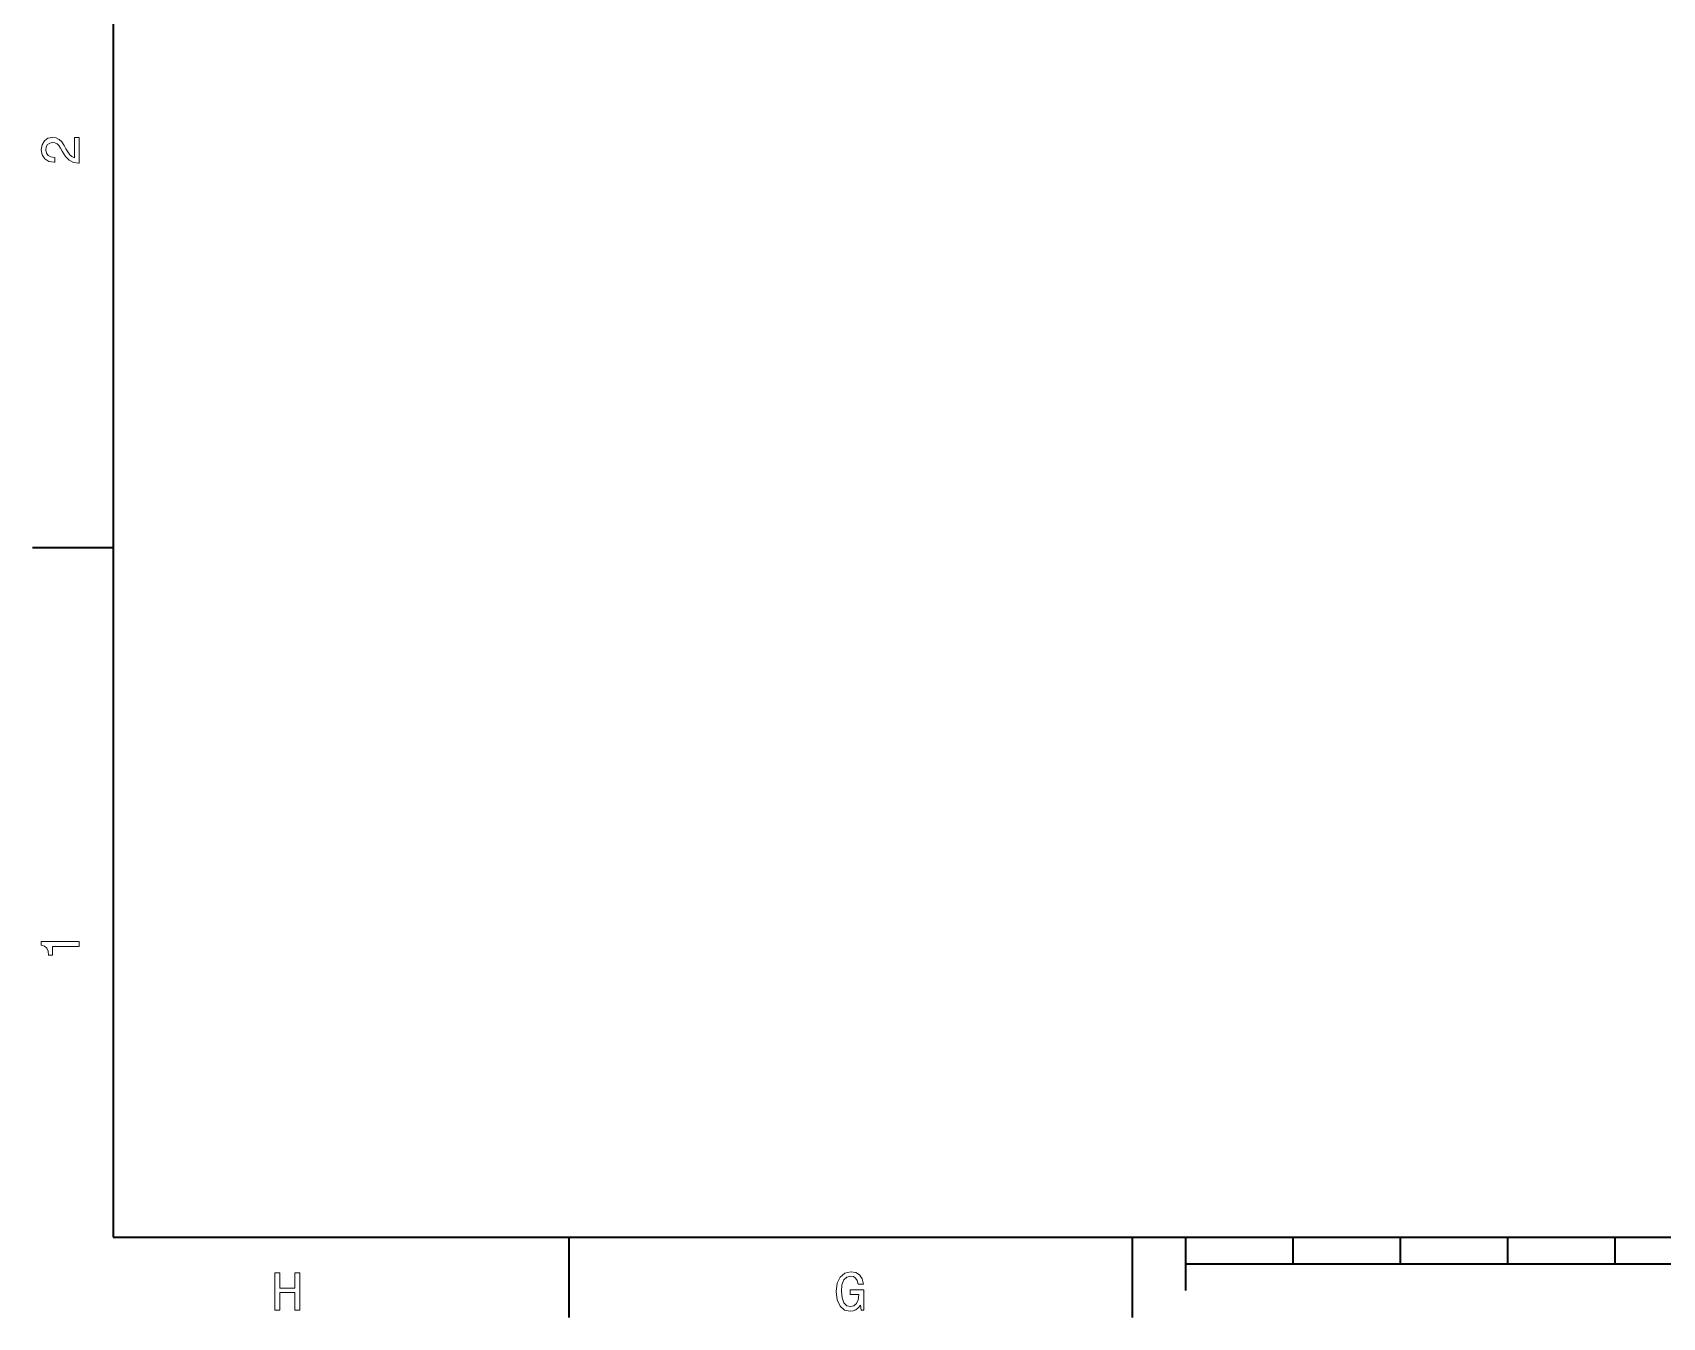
# Model space of a CAD drawing. Extents: x 0 to 420, y 0 to 297.
# Drawn here: x 2.5 to 154.4, y 2.5 to 122.4 of the extents above; entities that cross this region are included whole.
import ezdxf

# ---------------------------------------------------------------- set-up
doc = ezdxf.new("R2010")
doc.units = 0

msp = doc.modelspace()

# ---------------------------------------------------------------- linework, layer by layer
at = {"color": 7, "lineweight": 35}
for p, q in [((10, 287), (10, 10)), ((10, 10), (410, 10)), ((110, 7.5), (310, 7.5))]:
    msp.add_line(p, q, dxfattribs=at)
at = {"color": 7, "lineweight": 35, "ltscale": 0.1875}
for p, q in [((10, 74.300003), (2.5, 74.300003)), ((52.5, 10), (52.5, 2.5)), ((105, 10), (105, 2.5))]:
    msp.add_line(p, q, dxfattribs=at)
at = {"color": 7, "lineweight": 35, "ltscale": 0.125}
msp.add_line((110, 10), (110, 5), dxfattribs=at)
at = {"color": 7, "lineweight": 35, "ltscale": 0.0625}
for p, q in [((120, 10), (120, 7.5)), ((130, 10), (130, 7.5)), ((140, 10), (140, 7.5)), ((150, 10), (150, 7.5))]:
    msp.add_line(p, q, dxfattribs=at)
at = {"color": 7, "lineweight": 13}
for points in [[(6.833213, 110.169449), (6.833213, 112.575073), (6.399496, 112.575073), (6.399496, 110.673775), (6.162464, 110.779686), (5.965778, 110.961243), (5.607709, 111.521034), (5.456412, 111.818588), (5.239553, 112.151443), (4.987392, 112.388474), (4.689842, 112.524643), (4.351945, 112.575073), (3.928314, 112.489334), (3.595461, 112.252304), (3.383646, 111.889191), (3.307997, 111.420174), (3.393732, 110.93602), (3.630764, 110.567871), (4.009006, 110.330833), (4.508286, 110.250145), (4.578891, 110.250145), (4.578891, 110.709076), (4.538545, 110.709076), (4.195605, 110.754463), (3.943444, 110.890633), (3.782061, 111.107491), (3.726585, 111.394958), (3.777017, 111.687462), (3.903098, 111.90432), (4.099784, 112.045532), (4.346902, 112.095963), (4.578891, 112.060661), (4.775577, 111.964844), (4.947046, 111.803459), (5.098343, 111.581558), (5.259727, 111.284004), (5.572406, 110.789772), (5.90526, 110.441788), (6.308718, 110.235016), (6.818084, 110.169449)], [(6.833213, 37.109222), (6.833213, 37.568153), (3.307997, 37.568153), (3.307997, 37.225216), (3.615634, 37.134438), (3.822406, 36.952881), (3.943444, 36.675503), (3.98379, 36.292217), (4.341859, 36.292217), (4.341859, 37.109222)], [(25.079971, 3.166787), (25.548992, 3.166787), (25.548992, 4.810879), (26.95101, 4.810879), (26.95101, 3.166787), (27.414986, 3.166787), (27.414986, 6.666787), (26.95101, 6.666787), (26.95101, 5.239553), (25.548992, 5.239553), (25.548992, 6.666787), (25.079971, 6.666787)], [(79.672913, 3.635807), (79.758644, 3.166787), (80.010803, 3.166787), (80.010803, 5.057997), (78.734871, 5.057997), (78.734871, 4.629323), (79.521614, 4.629323), (79.521614, 4.599063), (79.46109, 4.135087), (79.299713, 3.792147), (79.052589, 3.575288), (78.744957, 3.504683), (78.402016, 3.595461), (78.134727, 3.867795), (77.963257, 4.316643), (77.902733, 4.931916), (77.958214, 5.542147), (78.129684, 5.990994), (78.402016, 6.263329), (78.770172, 6.35915), (79.022331, 6.308718), (79.229103, 6.167507), (79.380402, 5.930475), (79.466141, 5.612752), (79.965416, 5.612752), (79.83429, 6.096902), (79.587173, 6.460014), (79.239189, 6.681916), (78.80043, 6.762608), (78.225502, 6.636527), (77.791786, 6.268372), (77.514404, 5.6884), (77.418587, 4.916787), (77.514404, 4.14013), (77.791786, 3.560158), (78.200287, 3.192003), (78.714699, 3.070965), (79.002159, 3.111311), (79.259361, 3.212176), (79.48127, 3.388689)]]:
    msp.add_lwpolyline(points, close=True, dxfattribs=at)

doc.saveas('drawing.dxf')
